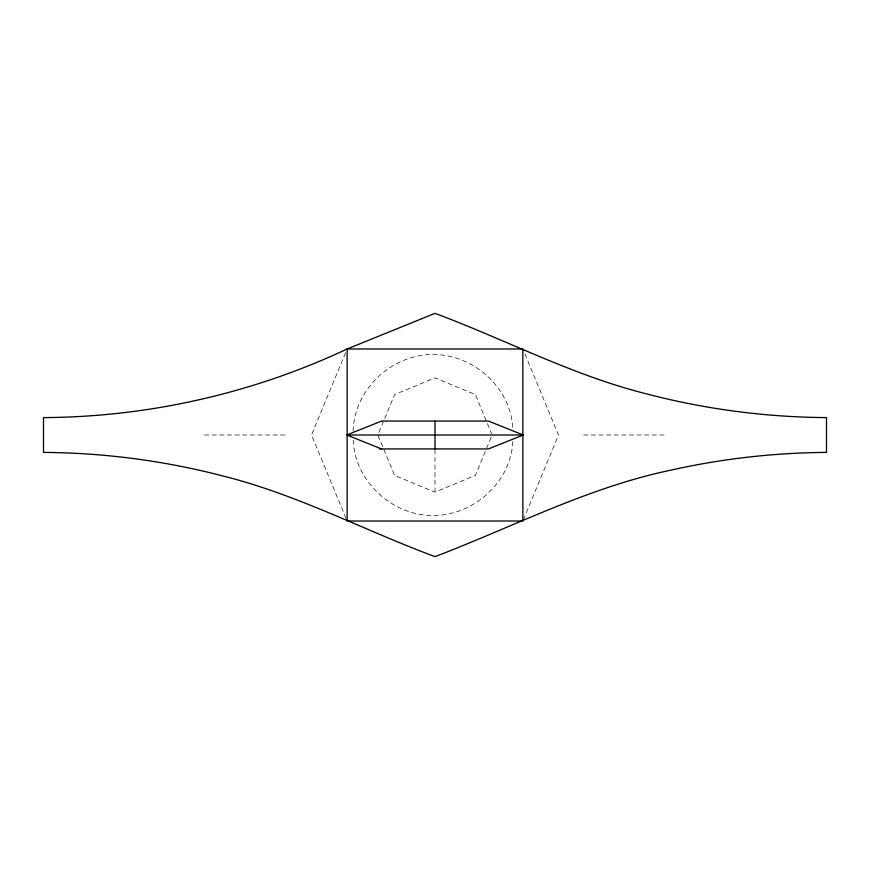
<?xml version="1.0" encoding="UTF-8"?>
<svg xmlns="http://www.w3.org/2000/svg" width="870" height="870" viewBox="0 0 870 870"><rect width="100%" height="100%" fill="white"/><g stroke="black" fill="none" stroke-linecap="round" stroke-linejoin="round"><path stroke-width="0.65" stroke-dasharray="4.35 3.26" d="M353.155 431.096C354.079 389.39 391.761 354.34 433.162 354.481C473.465 354.416 510.973 387.759 512.811 428.486M512.811 441.514C510.973 482.241 473.465 515.584 433.162 515.519C391.761 515.66 354.079 480.61 353.155 438.904M345.597 352.709L311.503 435L346.619 519.771M491.126 437.447L475.401 475.401L435 492.137L394.599 475.401L377.863 435L394.599 394.599L435 377.863L475.401 394.599L491.626 433.771M523.381 519.771L558.496 435L524.403 352.709M204.472 435L286.36 435M583.639 435L665.528 435M435 449.681L435 491.05"/><path stroke-width="1.3" d="M348 434.5L381.56 421.069L488.44 421.069L522 434.5M522 435.5L488.44 448.931L379.244 448.931M346.76 435L523.24 435M348 435.5L381.56 448.931M435 421.069L435 448.931M347.141 348.979C252.463 393.468 148.107 417.056 43.5 417.589L43.5 452.411C104.509 452.802 165.441 460.872 224.46 476.379C297.605 494.802 364.628 530.45 435 556.648C513.202 526.807 588.381 487.309 670.933 470.148C721.969 458.718 774.202 452.759 826.5 452.411L826.5 417.589C765.491 417.198 704.559 409.128 645.54 393.621C572.395 375.198 505.372 339.55 435 313.352L347.141 348.979L347.141 521.021L522.859 521.021L522.859 348.979L347.141 348.979"/></g></svg>
